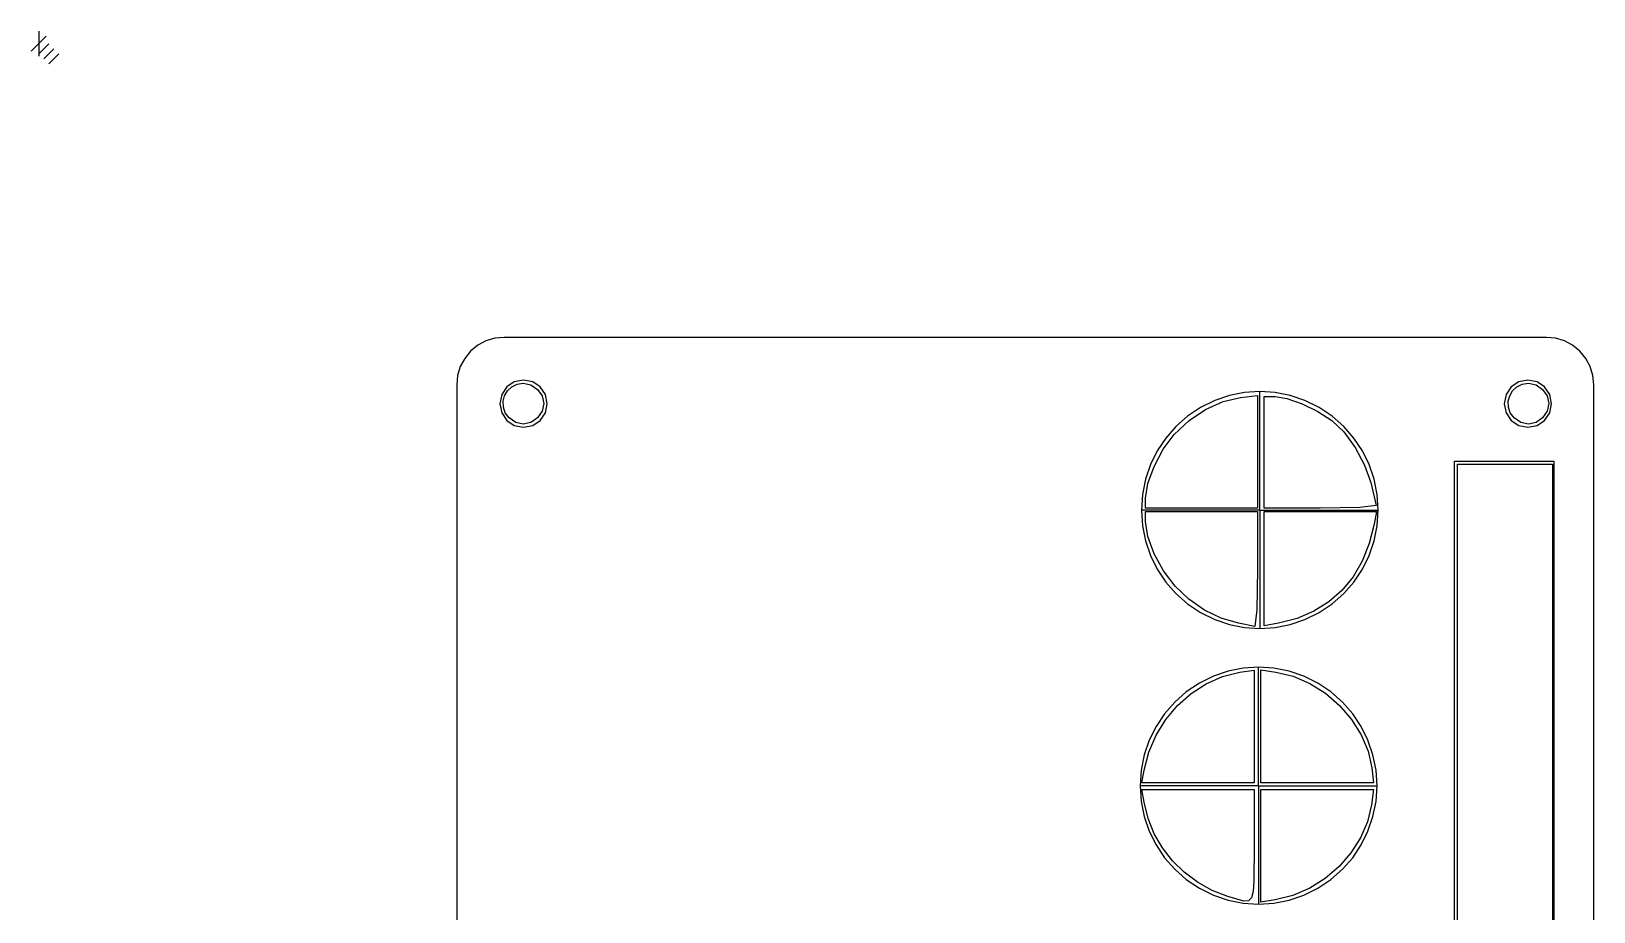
# Model space of a CAD drawing. Extents: x -1 to 164, y 56 to 298.
# Drawn here: x -0.8 to 164.1, y 205.4 to 298.3 of the extents above; entities that cross this region are included whole.
import ezdxf

# ---------------------------------------------------------------- set-up
doc = ezdxf.new("R2010")
doc.units = 0

msp = doc.modelspace()

# ---------------------------------------------------------------- linework, layer by layer
for p, q in [((47.196587, 265.634398), (46.336003, 265.174943)), ((48.129995, 265.918039), (47.196587, 265.634398)), ((49.11, 266.015), (48.129995, 265.918039)), ((159.11, 266.015), (49.11, 266.015)), ((160.090007, 265.91804), (159.11, 266.015)), ((161.023419, 265.6344), (160.090007, 265.91804)), ((161.884005, 265.174944), (161.023419, 265.6344)), ((45.574473, 264.550537), (44.950067, 263.789007)), ((46.336003, 265.174943), (45.574473, 264.550537)), ((162.645537, 264.550537), (161.884005, 265.174944)), ((163.269944, 263.789005), (162.645537, 264.550537)), ((44.490612, 262.928423), (44.206971, 261.995015)), ((44.950067, 263.789007), (44.490612, 262.928423)), ((163.7294, 262.928419), (163.269944, 263.789005)), ((164.01304, 261.995007), (163.7294, 262.928419)), ((44.11001, 261.01501), (44.11, 61.0152)), ((44.206971, 261.995015), (44.11001, 261.01501)), ((49.394007, 260.779534), (48.857909, 259.986507)), ((50.188104, 261.314044), (49.394007, 260.779534)), ((49.472066, 260.382737), (49.911909, 260.805677)), ((49.911909, 260.805677), (50.471941, 261.087907)), ((51.160005, 261.51), (50.188104, 261.314044)), ((50.471941, 261.087907), (51.13627, 261.19061)), ((51.13627, 261.19061), (51.94587, 261.008343)), ((52.131906, 261.314044), (51.160005, 261.51)), ((51.94587, 261.008343), (52.639612, 260.523712)), ((52.926003, 260.779534), (52.131906, 261.314044)), ((53.462101, 259.986507), (52.926003, 260.779534)), ((155.394007, 260.779534), (154.857909, 259.986507)), ((156.188104, 261.314044), (155.394007, 260.779534)), ((155.542165, 260.382737), (155.982008, 260.805677)), ((155.982008, 260.805677), (156.54204, 261.087907)), ((157.160005, 261.51), (156.188104, 261.314044)), ((156.54204, 261.087907), (157.20637, 261.19061)), ((158.131906, 261.314044), (157.160005, 261.51)), ((157.20637, 261.19061), (158.01597, 261.008343)), ((158.01597, 261.008343), (158.709712, 260.523712)), ((158.926003, 260.779534), (158.131906, 261.314044)), ((159.462101, 259.986507), (158.926003, 260.779534)), ((164.11, 261.015), (164.01304, 261.995007)), ((164.10999, 61.01529), (164.11, 261.015)), ((48.857909, 259.986507), (48.66001, 259.015)), ((48.66001, 259.015), (48.857909, 258.043493)), ((49.016515, 259.269998), (49.168304, 259.857905)), ((49.03259, 258.657833), (49.016515, 259.269998)), ((49.168304, 259.857905), (49.472066, 260.382737)), ((52.639612, 260.523712), (53.124243, 259.82997)), ((53.124243, 259.82997), (53.30651, 259.02037)), ((53.30651, 259.02037), (53.124243, 258.21077)), ((53.66, 259.015), (53.462101, 259.986507)), ((53.462101, 258.043493), (53.66, 259.015)), ((53.66, 259.015), (53.66, 259.015)), ((124.10288, 259.342991), (122.614, 258.610318)), ((123.151476, 258.412779), (124.990384, 259.246425)), ((125.654863, 259.866329), (124.10288, 259.342991)), ((124.990384, 259.246425), (126.81784, 259.67795)), ((127.248914, 260.180332), (125.654863, 259.866329)), ((126.81784, 259.67795), (128.61957, 259.891336)), ((128.864, 260.285), (127.248914, 260.180332)), ((128.61957, 259.891336), (128.62, 253.938)), ((130.479086, 260.180332), (128.864, 260.285)), ((128.864, 247.785), (128.864, 260.285)), ((129.336, 253.888), (129.336, 259.791)), ((129.336, 259.791), (130.49877, 259.787508)), ((132.073137, 259.866329), (130.479086, 260.180332)), ((130.49877, 259.787508), (131.728987, 259.567171)), ((131.728987, 259.567171), (133.320104, 258.99063)), ((133.62512, 259.342991), (132.073137, 259.866329)), ((133.320104, 258.99063), (134.994941, 258.175958)), ((135.114, 258.610318), (133.62512, 259.342991)), ((154.857909, 259.986507), (154.66001, 259.015)), ((154.66001, 259.015), (154.857909, 258.043493)), ((155.086614, 259.269998), (155.238403, 259.857905)), ((155.10269, 258.657833), (155.086614, 259.269998)), ((155.238403, 259.857905), (155.542165, 260.382737)), ((158.709712, 260.523712), (159.194343, 259.82997)), ((159.194343, 259.82997), (159.37661, 259.02037)), ((159.37661, 259.02037), (159.194343, 258.21077)), ((159.66, 259.015), (159.462101, 259.986507)), ((159.462101, 258.043493), (159.66, 259.015)), ((159.66, 259.015), (159.66, 259.015)), ((48.857909, 258.043493), (49.394007, 257.250466)), ((49.232421, 258.060228), (49.03259, 258.657833)), ((49.6319, 257.516), (49.232421, 258.060228)), ((49.394007, 257.250466), (50.188104, 256.715956)), ((49.6319, 257.515998), (49.6319, 257.516)), ((50.343276, 257.025664), (49.6319, 257.515998)), ((52.639612, 257.517028), (51.94587, 257.032397)), ((52.131906, 256.715956), (52.926003, 257.250466)), ((53.124243, 258.21077), (52.639612, 257.517028)), ((52.926003, 257.250466), (53.462101, 258.043493)), ((121.235046, 257.687246), (120.00583, 256.604859)), ((122.614, 258.610318), (121.235046, 257.687246)), ((121.400823, 257.232938), (123.151476, 258.412779)), ((134.994941, 258.175958), (136.47632, 257.241227)), ((136.492954, 257.687246), (135.114, 258.610318)), ((137.72217, 256.604859), (136.492954, 257.687246)), ((154.857909, 258.043493), (155.394007, 257.250466)), ((155.302521, 258.060228), (155.10269, 258.657833)), ((155.702, 257.516), (155.302521, 258.060228)), ((155.394007, 257.250466), (156.188104, 256.715956)), ((155.702, 257.515998), (155.702, 257.516)), ((156.413379, 257.025664), (155.702, 257.515998)), ((158.709712, 257.517028), (158.01597, 257.032397)), ((158.131906, 256.715956), (158.926003, 257.250466)), ((159.194343, 258.21077), (158.709712, 257.517028)), ((158.926003, 257.250466), (159.462101, 258.043493)), ((50.188104, 256.715956), (51.160005, 256.52)), ((51.13627, 256.85013), (50.343276, 257.025664)), ((51.94587, 257.032397), (51.13627, 256.85013)), ((51.160005, 256.52), (52.131906, 256.715956)), ((118.678569, 254.202976), (119.83813, 255.76283)), ((120.00583, 256.604859), (118.93687, 255.381371)), ((119.83813, 255.76283), (121.400823, 257.232938)), ((136.47632, 257.241227), (137.731476, 256.036634)), ((138.79113, 255.381371), (137.72217, 256.604859)), ((137.731476, 256.036634), (138.925117, 254.400211)), ((156.188104, 256.715956), (157.160005, 256.52)), ((157.20637, 256.85013), (156.413379, 257.025664)), ((157.160005, 256.52), (158.131906, 256.715956)), ((158.01597, 257.032397), (157.20637, 256.85013)), ((118.038682, 254.035), (117.321785, 252.583961)), ((117.715001, 252.40159), (118.678569, 254.202976)), ((118.93687, 255.381371), (118.038682, 254.035)), ((139.689318, 254.035), (138.79113, 255.381371)), ((138.925117, 254.400211), (139.923815, 252.544495)), ((140.406215, 252.583961), (139.689318, 254.035)), ((117.321785, 252.583961), (116.796693, 251.046471)), ((117.056715, 250.601367), (117.715001, 252.40159)), ((128.62, 253.938), (128.62, 247.985)), ((129.336, 247.985), (129.336, 253.888)), ((139.923815, 252.544495), (140.59414, 250.682017)), ((140.931307, 251.046471), (140.406215, 252.583961)), ((149.422, 252.937), (159.911, 252.937)), ((149.422, 191.486), (149.422, 252.937)), ((149.729, 222.225), (149.729, 252.636)), ((149.729, 252.636), (154.738, 252.636)), ((154.738, 252.636), (159.746, 252.636)), ((159.746, 252.636), (159.746, 222.225)), ((159.911, 252.937), (159.911, 191.486)), ((116.796693, 251.046471), (116.473926, 249.440745)), ((140.59414, 250.682017), (141.142573, 248.267037)), ((141.254074, 249.440745), (140.931307, 251.046471)), ((116.473926, 249.440745), (116.364, 247.785)), ((116.813, 249.045), (117.056715, 250.601367)), ((116.813, 247.985), (116.813, 249.045)), ((141.364, 247.785), (141.254074, 249.440745)), ((116.364, 247.785), (116.473926, 246.129255)), ((128.864, 247.785), (116.364, 247.785)), ((122.717, 247.985), (116.813, 247.985)), ((116.81304, 246.56754), (116.813, 247.627)), ((116.813, 247.627), (122.717, 247.627)), ((128.62, 247.985), (122.717, 247.985)), ((122.717, 247.627), (128.62, 247.627)), ((128.62, 247.627), (128.62, 241.545)), ((128.864, 247.785), (141.364, 247.785)), ((128.864, 247.785), (128.864, 235.285)), ((135.239283, 247.984431), (129.336, 247.985)), ((129.336, 241.591), (129.336, 247.627)), ((129.336, 247.627), (135.255, 247.627)), ((139.408482, 248.067447), (135.239283, 247.984431)), ((135.255, 247.627), (141.175, 247.627)), ((141.142573, 248.267037), (139.408482, 248.067447)), ((141.175, 247.627), (140.927697, 246.28534)), ((141.254074, 246.129255), (141.364, 247.785)), ((141.364, 247.785), (141.364, 247.785)), ((116.473926, 246.129255), (116.796693, 244.523529)), ((117.059468, 244.994489), (116.81304, 246.56754)), ((140.927697, 246.28534), (140.416055, 244.245333)), ((140.931307, 244.523529), (141.254074, 246.129255)), ((116.796693, 244.523529), (117.321785, 242.986039)), ((117.729454, 243.182775), (117.059468, 244.994489)), ((140.416055, 244.245333), (139.673239, 242.396816)), ((140.406215, 242.986039), (140.931307, 244.523529)), ((117.321785, 242.986039), (118.038682, 241.535)), ((118.71905, 241.360036), (117.729454, 243.182775)), ((139.689318, 241.535), (140.406215, 242.986039)), ((118.038682, 241.535), (118.93687, 240.188629)), ((119.92431, 239.75391), (118.71905, 241.360036)), ((128.62, 241.545), (128.541178, 237.260984)), ((129.336047, 235.555049), (129.336, 241.591)), ((139.673239, 242.396816), (138.708086, 240.748953)), ((138.79113, 240.188629), (139.689318, 241.535)), ((118.93687, 240.188629), (120.00583, 238.965141)), ((121.376934, 238.379827), (119.92431, 239.75391)), ((137.529435, 239.31091), (136.146122, 238.091852)), ((138.708086, 240.748953), (137.529435, 239.31091)), ((137.72217, 238.965141), (138.79113, 240.188629)), ((120.00583, 238.965141), (121.235046, 237.882754)), ((121.235046, 237.882754), (122.614, 236.959682)), ((123.03075, 237.23519), (121.376934, 238.379827)), ((136.146122, 238.091852), (134.566986, 237.100944)), ((135.114, 236.959682), (136.492954, 237.882754)), ((136.492954, 237.882754), (137.72217, 238.965141)), ((122.614, 236.959682), (124.10288, 236.227009)), ((124.800268, 236.370186), (123.03075, 237.23519)), ((124.10288, 236.227009), (125.654863, 235.703671)), ((126.6, 235.835), (124.800268, 236.370186)), ((126.600378, 235.834733), (126.6, 235.835)), ((128.351668, 235.50203), (126.600378, 235.834733)), ((128.541178, 237.260984), (128.351668, 235.50203)), ((130.856597, 235.84024), (129.336047, 235.555049)), ((132.800865, 236.347352), (130.856597, 235.84024)), ((132.073137, 235.703671), (133.62512, 236.227009)), ((134.566986, 237.100944), (132.800865, 236.347352)), ((133.62512, 236.227009), (135.114, 236.959682)), ((125.654863, 235.703671), (127.248914, 235.389668)), ((127.248914, 235.389668), (128.864, 235.285)), ((128.864, 235.285), (130.479086, 235.389668)), ((130.479086, 235.389668), (132.073137, 235.703671)), ((127.124914, 231.090332), (125.530863, 230.776329)), ((126.7569, 230.6627), (128.26224, 230.903415)), ((128.74, 231.195), (127.124914, 231.090332)), ((128.26224, 230.903415), (128.262, 224.954)), ((130.355086, 231.090332), (128.74, 231.195)), ((128.74, 218.695), (128.74, 231.195)), ((128.978, 224.957), (128.978, 230.909)), ((128.978, 230.909), (130.57294, 230.690388)), ((131.949137, 230.776329), (130.355086, 231.090332)), ((122.49, 229.520318), (121.111046, 228.597246)), ((121.628115, 228.418951), (123.220733, 229.446731)), ((123.97888, 230.252991), (122.49, 229.520318)), ((123.220733, 229.446731), (124.940648, 230.205189)), ((125.530863, 230.776329), (123.97888, 230.252991)), ((124.940648, 230.205189), (126.7569, 230.6627)), ((130.57294, 230.690388), (132.394724, 230.258234)), ((133.50112, 230.252991), (131.949137, 230.776329)), ((132.394724, 230.258234), (134.14967, 229.496743)), ((134.99, 229.520318), (133.50112, 230.252991)), ((134.14967, 229.496743), (135.791779, 228.451827)), ((136.368954, 228.597246), (134.99, 229.520318)), ((121.111046, 228.597246), (119.88183, 227.514859)), ((120.19375, 227.15347), (121.628115, 228.418951)), ((135.791779, 228.451827), (137.275054, 227.169399)), ((137.59817, 227.514859), (136.368954, 228.597246)), ((118.81287, 226.291371), (117.914682, 224.945)), ((119.88183, 227.514859), (118.81287, 226.291371)), ((118.948598, 225.681912), (120.19375, 227.15347)), ((137.275054, 227.169399), (138.553496, 225.695369)), ((138.66713, 226.291371), (137.59817, 227.514859)), ((139.565318, 224.945), (138.66713, 226.291371)), ((117.914682, 224.945), (117.197785, 223.493961)), ((117.923617, 224.035899), (118.948598, 225.681912)), ((128.262, 224.954), (128.262, 219.005)), ((128.978, 219.005), (128.978, 224.957)), ((138.553496, 225.695369), (139.581106, 224.075649)), ((140.282215, 223.493961), (139.565318, 224.945)), ((117.197785, 223.493961), (116.672693, 221.956471)), ((117.149765, 222.247054), (117.923617, 224.035899)), ((139.581106, 224.075649), (140.311887, 222.356151)), ((140.807307, 221.956471), (140.282215, 223.493961)), ((116.672693, 221.956471), (116.349926, 220.350745)), ((116.658, 220.347), (117.149765, 222.247054)), ((140.311887, 222.356151), (140.69984, 220.582788)), ((141.130074, 220.350745), (140.807307, 221.956471)), ((149.729, 191.814), (149.729, 222.225)), ((159.746, 222.225), (159.746, 191.814)), ((116.349926, 220.350745), (116.24, 218.695)), ((116.423, 219.005), (116.658, 220.347)), ((140.69984, 220.582788), (140.877658, 219.005198)), ((141.24, 218.695), (141.130074, 220.350745)), ((116.24, 218.695), (116.349926, 217.039255)), ((128.74, 218.695), (116.24, 218.695)), ((116.422867, 218.28953), (122.343, 218.29)), ((116.65525, 216.94787), (116.422867, 218.28953)), ((122.343, 219.005), (116.423, 219.005)), ((128.262, 219.005), (122.343, 219.005)), ((122.343, 218.29), (128.262, 218.29)), ((128.262, 218.29), (128.262, 212.386)), ((128.74, 218.695), (141.24, 218.695)), ((128.74, 218.695), (128.74, 206.195)), ((134.928, 219.005), (128.978, 219.005)), ((128.978, 212.355), (128.978, 218.29)), ((128.978, 218.29), (134.93, 218.29)), ((140.877658, 219.005198), (134.928, 219.005)), ((134.93, 218.29), (140.882, 218.29)), ((140.882, 218.29), (140.661629, 216.68222)), ((141.130074, 217.039255), (141.24, 218.695)), ((141.24, 218.695), (141.24, 218.695)), ((116.349926, 217.039255), (116.672693, 215.433529)), ((117.077456, 215.243405), (116.65525, 216.94787)), ((140.661629, 216.68222), (140.242197, 214.894841)), ((140.807307, 215.433529), (141.130074, 217.039255)), ((116.672693, 215.433529), (117.197785, 213.896039)), ((117.728339, 213.633225), (117.077456, 215.243405)), ((140.242197, 214.894841), (139.506089, 213.187792)), ((140.282215, 213.896039), (140.807307, 215.433529)), ((117.197785, 213.896039), (117.914682, 212.445)), ((118.591221, 212.136079), (117.728339, 213.633225)), ((139.506089, 213.187792), (138.490081, 211.597329)), ((139.565318, 212.445), (140.282215, 213.896039)), ((117.914682, 212.445), (118.81287, 211.098629)), ((119.649429, 210.770713), (118.591221, 212.136079)), ((118.81287, 211.098629), (119.88183, 209.875141)), ((128.262, 212.386), (128.24259, 208.619641)), ((128.978189, 206.420557), (128.978, 212.355)), ((138.490081, 211.597329), (137.230951, 210.15971)), ((137.59817, 209.875141), (138.66713, 211.098629)), ((138.66713, 211.098629), (139.565318, 212.445)), ((120.886286, 209.555874), (119.649429, 210.770713)), ((119.88183, 209.875141), (121.111046, 208.792754)), ((122.285117, 208.510311), (120.886286, 209.555874)), ((137.230951, 210.15971), (135.765474, 208.911192)), ((136.368954, 208.792754), (137.59817, 209.875141)), ((121.111046, 208.792754), (122.49, 207.869682)), ((123.829247, 207.65277), (122.285117, 208.510311)), ((122.49, 207.869682), (123.97888, 207.137009)), ((128.24259, 208.619641), (128.160921, 207.528191)), ((134.130427, 207.888033), (132.362587, 207.12649)), ((133.50112, 207.137009), (134.99, 207.869682)), ((135.765474, 208.911192), (134.130427, 207.888033)), ((134.99, 207.869682), (136.368954, 208.792754)), ((125.502, 207.002), (123.829247, 207.65277)), ((123.97888, 207.137009), (125.530863, 206.613671)), ((125.50214, 207.00176), (125.502, 207.002)), ((127.168821, 206.524816), (125.50214, 207.00176)), ((125.530863, 206.613671), (127.124914, 206.299668)), ((127.124914, 206.299668), (128.74, 206.195)), ((127.662307, 206.55544), (127.168821, 206.524816)), ((127.98025, 206.865011), (127.662307, 206.55544)), ((128.160921, 207.528191), (127.98025, 206.865011)), ((128.74, 206.195), (130.355086, 206.299668)), ((130.498729, 206.66282), (128.978189, 206.420557)), ((130.355086, 206.299668), (131.949137, 206.613671)), ((132.362587, 207.12649), (130.498729, 206.66282)), ((131.949137, 206.613671), (133.50112, 207.137009))]:
    msp.add_line(p, q)
at = {"layer": 'Layer 1'}
for p, q in [((0.793749, 297.794), (-0.793749, 296.206)), ((0, 298.323), (0, 295.677)), ((1.05833, 297), (0, 295.94167)), ((1.5875, 296.471), (0.52917, 295.41267)), ((2.11666, 295.942), (1.05833, 294.88367))]:
    msp.add_line(p, q, dxfattribs=at)

doc.saveas('drawing.dxf')
